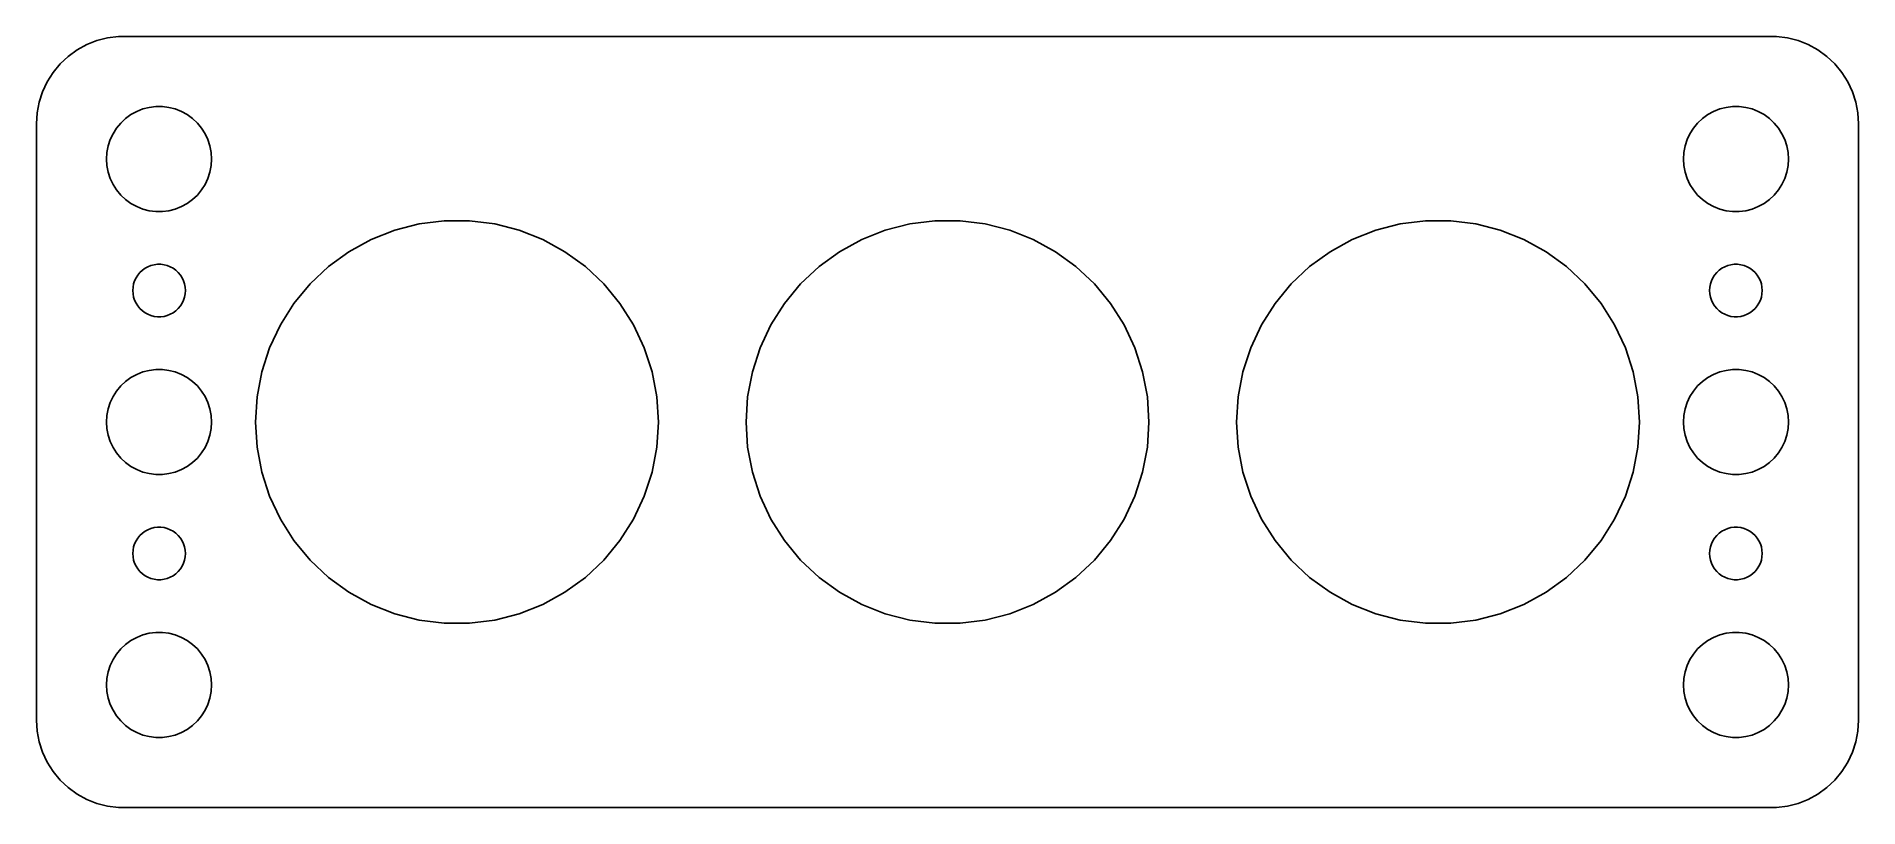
# Model space of a CAD drawing. Header units: metres. Extents: x -52 to 52, y -22 to 22.
import ezdxf

# ---------------------------------------------------------------- set-up
doc = ezdxf.new("R2010")
doc.units = ezdxf.units.M

msp = doc.modelspace()

# ---------------------------------------------------------------- linework, layer by layer
for p, q in [((-47.9369, 21.9114), (-48.5451, 21.7553)), ((-47.3139, 21.9901), (-47.9369, 21.9114)), ((47.3139, 21.9901), (-47.3139, 21.9901)), ((47.9369, 21.9114), (47.3139, 21.9901)), ((48.5451, 21.7553), (47.9369, 21.9114)), ((-50.1871, 20.8526), (-50.6448, 20.4227)), ((-49.6791, 21.2216), (-50.1871, 20.8526)), ((-49.1289, 21.5241), (-49.6791, 21.2216)), ((-48.5451, 21.7553), (-49.1289, 21.5241)), ((49.1289, 21.5241), (48.5451, 21.7553)), ((49.6791, 21.2216), (49.1289, 21.5241)), ((50.1871, 20.8526), (49.6791, 21.2216)), ((50.6448, 20.4227), (50.1871, 20.8526)), ((-51.0451, 19.9389), (-51.3815, 19.4088)), ((-50.6448, 20.4227), (-51.0451, 19.9389)), ((51.0451, 19.9389), (50.6448, 20.4227)), ((51.3815, 19.4088), (51.0451, 19.9389)), ((-51.6489, 18.8406), (-51.8429, 18.2434)), ((-51.3815, 19.4088), (-51.6489, 18.8406)), ((51.6489, 18.8406), (51.3815, 19.4088)), ((51.8429, 18.2434), (51.6489, 18.8406)), ((-51.8429, 18.2434), (-51.9606, 17.6267)), ((-46.6075, 17.533), (-46.2773, 17.7145)), ((-46.2773, 17.7145), (-45.927, 17.8532)), ((-45.927, 17.8532), (-45.5621, 17.9469)), ((-45.5621, 17.9469), (-45.1884, 17.9941)), ((-45.1884, 17.9941), (-44.8116, 17.9941)), ((-44.8116, 17.9941), (-44.4379, 17.9469)), ((-44.4379, 17.9469), (-44.0729, 17.8532)), ((-44.0729, 17.8532), (-43.7227, 17.7145)), ((-43.7227, 17.7145), (-43.3925, 17.533)), ((43.3925, 17.533), (43.7227, 17.7145)), ((43.7227, 17.7145), (44.0729, 17.8532)), ((44.0729, 17.8532), (44.4379, 17.9469)), ((44.4379, 17.9469), (44.8116, 17.9941)), ((44.8116, 17.9941), (45.1884, 17.9941)), ((45.1884, 17.9941), (45.5621, 17.9469)), ((45.5621, 17.9469), (45.927, 17.8532)), ((45.927, 17.8532), (46.2773, 17.7145)), ((46.2773, 17.7145), (46.6075, 17.533)), ((51.9606, 17.6267), (51.8429, 18.2434)), ((-51.9606, 17.6267), (-52, 17)), ((-52, 17), (-52, -17)), ((-47.6289, 16.4453), (-47.427, 16.7634)), ((-47.427, 16.7634), (-47.1869, 17.0536)), ((-47.1869, 17.0536), (-46.9123, 17.3115)), ((-46.9123, 17.3115), (-46.6075, 17.533)), ((-43.3925, 17.533), (-43.0877, 17.3115)), ((-43.0877, 17.3115), (-42.8131, 17.0536)), ((-42.8131, 17.0536), (-42.5729, 16.7634)), ((-42.5729, 16.7634), (-42.3711, 16.4453)), ((42.3711, 16.4453), (42.5729, 16.7634)), ((42.5729, 16.7634), (42.8131, 17.0536)), ((42.8131, 17.0536), (43.0877, 17.3115)), ((43.0877, 17.3115), (43.3925, 17.533)), ((46.6075, 17.533), (46.9123, 17.3115)), ((46.9123, 17.3115), (47.1869, 17.0536)), ((47.1869, 17.0536), (47.427, 16.7634)), ((47.427, 16.7634), (47.6289, 16.4453)), ((52, 17), (51.9606, 17.6267)), ((52, -17), (52, 17)), ((-47.9763, 15.376), (-47.9057, 15.7461)), ((-47.9057, 15.7461), (-47.7893, 16.1044)), ((-47.7893, 16.1044), (-47.6289, 16.4453)), ((-42.3711, 16.4453), (-42.2107, 16.1044)), ((-42.2107, 16.1044), (-42.0942, 15.7461)), ((-42.0942, 15.7461), (-42.0237, 15.376)), ((42.0237, 15.376), (42.0942, 15.7461)), ((42.0942, 15.7461), (42.2107, 16.1044)), ((42.2107, 16.1044), (42.3711, 16.4453)), ((47.6289, 16.4453), (47.7893, 16.1044)), ((47.7893, 16.1044), (47.9057, 15.7461)), ((47.9057, 15.7461), (47.9763, 15.376)), ((-48, 15), (-47.9763, 15.376)), ((-47.9763, 14.624), (-48, 15)), ((-47.9057, 14.2539), (-47.9763, 14.624)), ((-42.0237, 14.624), (-42.0942, 14.2539)), ((-42.0237, 15.376), (-42, 15)), ((-42, 15), (-42.0237, 14.624)), ((42, 15), (42.0237, 15.376)), ((42.0237, 14.624), (42, 15)), ((42.0942, 14.2539), (42.0237, 14.624)), ((47.9763, 14.624), (47.9057, 14.2539)), ((47.9763, 15.376), (48, 15)), ((48, 15), (47.9763, 14.624)), ((-47.7893, 13.8956), (-47.9057, 14.2539)), ((-47.6289, 13.5547), (-47.7893, 13.8956)), ((-47.427, 13.2366), (-47.6289, 13.5547)), ((-42.3711, 13.5547), (-42.5729, 13.2366)), ((-42.2107, 13.8956), (-42.3711, 13.5547)), ((-42.0942, 14.2539), (-42.2107, 13.8956)), ((42.2107, 13.8956), (42.0942, 14.2539)), ((42.3711, 13.5547), (42.2107, 13.8956)), ((42.5729, 13.2366), (42.3711, 13.5547)), ((47.6289, 13.5547), (47.427, 13.2366)), ((47.7893, 13.8956), (47.6289, 13.5547)), ((47.9057, 14.2539), (47.7893, 13.8956)), ((-47.1869, 12.9464), (-47.427, 13.2366)), ((-46.9123, 12.6884), (-47.1869, 12.9464)), ((-46.6075, 12.467), (-46.9123, 12.6884)), ((-43.0877, 12.6884), (-43.3925, 12.467)), ((-42.8131, 12.9464), (-43.0877, 12.6884)), ((-42.5729, 13.2366), (-42.8131, 12.9464)), ((42.8131, 12.9464), (42.5729, 13.2366)), ((43.0877, 12.6884), (42.8131, 12.9464)), ((43.3925, 12.467), (43.0877, 12.6884)), ((46.9123, 12.6884), (46.6075, 12.467)), ((47.1869, 12.9464), (46.9123, 12.6884)), ((47.427, 13.2366), (47.1869, 12.9464)), ((-46.2773, 12.2855), (-46.6075, 12.467)), ((-45.927, 12.1468), (-46.2773, 12.2855)), ((-45.5621, 12.0531), (-45.927, 12.1468)), ((-45.1884, 12.0059), (-45.5621, 12.0531)), ((-44.8116, 12.0059), (-45.1884, 12.0059)), ((-44.4379, 12.0531), (-44.8116, 12.0059)), ((-44.0729, 12.1468), (-44.4379, 12.0531)), ((-43.7227, 12.2855), (-44.0729, 12.1468)), ((-43.3925, 12.467), (-43.7227, 12.2855)), ((-30.1549, 11.2963), (-28.7221, 11.4773)), ((-28.7221, 11.4773), (-27.2779, 11.4773)), ((-27.2779, 11.4773), (-25.8451, 11.2963)), ((-2.15488, 11.2963), (-0.72208, 11.4773)), ((-0.72208, 11.4773), (0.72208, 11.4773)), ((0.72208, 11.4773), (2.15488, 11.2963)), ((25.8451, 11.2963), (27.2779, 11.4773)), ((27.2779, 11.4773), (28.7221, 11.4773)), ((28.7221, 11.4773), (30.1549, 11.2963)), ((43.7227, 12.2855), (43.3925, 12.467)), ((44.0729, 12.1468), (43.7227, 12.2855)), ((44.4379, 12.0531), (44.0729, 12.1468)), ((44.8116, 12.0059), (44.4379, 12.0531)), ((45.1884, 12.0059), (44.8116, 12.0059)), ((45.5621, 12.0531), (45.1884, 12.0059)), ((45.927, 12.1468), (45.5621, 12.0531)), ((46.2773, 12.2855), (45.927, 12.1468)), ((46.6075, 12.467), (46.2773, 12.2855)), ((-34.162, 9.70976), (-32.8965, 10.4055)), ((-32.8965, 10.4055), (-31.5537, 10.9371)), ((-31.5537, 10.9371), (-30.1549, 11.2963)), ((-25.8451, 11.2963), (-24.4463, 10.9371)), ((-24.4463, 10.9371), (-23.1035, 10.4055)), ((-23.1035, 10.4055), (-21.838, 9.70976)), ((-6.162, 9.70976), (-4.89645, 10.4055)), ((-4.89645, 10.4055), (-3.55368, 10.9371)), ((-3.55368, 10.9371), (-2.15488, 11.2963)), ((2.15488, 11.2963), (3.55368, 10.9371)), ((3.55368, 10.9371), (4.89645, 10.4055)), ((4.89645, 10.4055), (6.162, 9.70976)), ((21.838, 9.70976), (23.1035, 10.4055)), ((23.1035, 10.4055), (24.4463, 10.9371)), ((24.4463, 10.9371), (25.8451, 11.2963)), ((30.1549, 11.2963), (31.5537, 10.9371)), ((31.5537, 10.9371), (32.8965, 10.4055)), ((32.8965, 10.4055), (34.162, 9.70976)), ((-35.3304, 8.8609), (-34.162, 9.70976)), ((-21.838, 9.70976), (-20.6696, 8.8609)), ((-7.33037, 8.8609), (-6.162, 9.70976)), ((6.162, 9.70976), (7.33037, 8.8609)), ((20.6696, 8.8609), (21.838, 9.70976)), ((34.162, 9.70976), (35.3304, 8.8609)), ((-46.3145, 8.22263), (-46.2135, 8.38167)), ((-46.2135, 8.38167), (-46.0934, 8.52681)), ((-46.0934, 8.52681), (-45.9561, 8.65576)), ((-45.9561, 8.65576), (-45.8037, 8.76648)), ((-45.8037, 8.76648), (-45.6387, 8.85724)), ((-45.6387, 8.85724), (-45.4635, 8.92657)), ((-45.4635, 8.92657), (-45.2811, 8.97342)), ((-45.2811, 8.97342), (-45.0942, 8.99704)), ((-45.0942, 8.99704), (-44.9058, 8.99704)), ((-44.9058, 8.99704), (-44.7189, 8.97342)), ((-44.7189, 8.97342), (-44.5365, 8.92657)), ((-44.5365, 8.92657), (-44.3613, 8.85724)), ((-44.3613, 8.85724), (-44.1963, 8.76648)), ((-44.1963, 8.76648), (-44.0439, 8.65576)), ((-44.0439, 8.65576), (-43.9065, 8.52681)), ((-43.9065, 8.52681), (-43.7865, 8.38167)), ((-43.7865, 8.38167), (-43.6855, 8.22263)), ((-36.3831, 7.87228), (-35.3304, 8.8609)), ((-20.6696, 8.8609), (-19.6169, 7.87228)), ((-8.38313, 7.87228), (-7.33037, 8.8609)), ((7.33037, 8.8609), (8.38313, 7.87228)), ((19.6169, 7.87228), (20.6696, 8.8609)), ((35.3304, 8.8609), (36.3831, 7.87228)), ((43.6855, 8.22263), (43.7865, 8.38167)), ((43.7865, 8.38167), (43.9065, 8.52681)), ((43.9065, 8.52681), (44.0439, 8.65576)), ((44.0439, 8.65576), (44.1963, 8.76648)), ((44.1963, 8.76648), (44.3613, 8.85724)), ((44.3613, 8.85724), (44.5365, 8.92657)), ((44.5365, 8.92657), (44.7189, 8.97342)), ((44.7189, 8.97342), (44.9058, 8.99704)), ((44.9058, 8.99704), (45.0942, 8.99704)), ((45.0942, 8.99704), (45.2811, 8.97342)), ((45.2811, 8.97342), (45.4635, 8.92657)), ((45.4635, 8.92657), (45.6387, 8.85724)), ((45.6387, 8.85724), (45.8037, 8.76648)), ((45.8037, 8.76648), (45.9561, 8.65576)), ((45.9561, 8.65576), (46.0934, 8.52681)), ((46.0934, 8.52681), (46.2135, 8.38167)), ((46.2135, 8.38167), (46.3145, 8.22263)), ((-46.5, 7.5), (-46.4882, 7.68799)), ((-46.4882, 7.312), (-46.5, 7.5)), ((-46.4882, 7.68799), (-46.4529, 7.87303)), ((-46.4529, 7.12695), (-46.4882, 7.312)), ((-46.4529, 7.87303), (-46.3947, 8.05219)), ((-46.3947, 8.05219), (-46.3145, 8.22263)), ((-43.6855, 8.22263), (-43.6053, 8.05219)), ((-43.6053, 8.05219), (-43.5471, 7.87303)), ((-43.5471, 7.87303), (-43.5118, 7.68799)), ((-43.5118, 7.312), (-43.5471, 7.12695)), ((-43.5118, 7.68799), (-43.5, 7.5)), ((-43.5, 7.5), (-43.5118, 7.312)), ((-37.3037, 6.75952), (-36.3831, 7.87228)), ((-19.6169, 7.87228), (-18.6963, 6.75952)), ((-9.30368, 6.75952), (-8.38313, 7.87228)), ((8.38313, 7.87228), (9.30368, 6.75952)), ((18.6963, 6.75952), (19.6169, 7.87228)), ((36.3831, 7.87228), (37.3037, 6.75952)), ((43.5, 7.5), (43.5118, 7.68799)), ((43.5118, 7.312), (43.5, 7.5)), ((43.5118, 7.68799), (43.5471, 7.87303)), ((43.5471, 7.12695), (43.5118, 7.312)), ((43.5471, 7.87303), (43.6053, 8.05219)), ((43.6053, 8.05219), (43.6855, 8.22263)), ((46.3145, 8.22263), (46.3947, 8.05219)), ((46.3947, 8.05219), (46.4529, 7.87303)), ((46.4529, 7.87303), (46.4882, 7.68799)), ((46.4882, 7.312), (46.4529, 7.12695)), ((46.4882, 7.68799), (46.5, 7.5)), ((46.5, 7.5), (46.4882, 7.312)), ((-46.3947, 6.9478), (-46.4529, 7.12695)), ((-46.3145, 6.77736), (-46.3947, 6.9478)), ((-46.2135, 6.61832), (-46.3145, 6.77736)), ((-46.0934, 6.47318), (-46.2135, 6.61832)), ((-45.9561, 6.34422), (-46.0934, 6.47318)), ((-45.8037, 6.23351), (-45.9561, 6.34422)), ((-44.0439, 6.34422), (-44.1963, 6.23351)), ((-43.9065, 6.47318), (-44.0439, 6.34422)), ((-43.7865, 6.61832), (-43.9065, 6.47318)), ((-43.6855, 6.77736), (-43.7865, 6.61832)), ((-43.6053, 6.9478), (-43.6855, 6.77736)), ((-43.5471, 7.12695), (-43.6053, 6.9478)), ((-38.0775, 5.54016), (-37.3037, 6.75952)), ((-18.6963, 6.75952), (-17.9225, 5.54016)), ((-10.0775, 5.54016), (-9.30368, 6.75952)), ((9.30368, 6.75952), (10.0775, 5.54016)), ((17.9225, 5.54016), (18.6963, 6.75952)), ((37.3037, 6.75952), (38.0775, 5.54016)), ((43.6053, 6.9478), (43.5471, 7.12695)), ((43.6855, 6.77736), (43.6053, 6.9478)), ((43.7865, 6.61832), (43.6855, 6.77736)), ((43.9065, 6.47318), (43.7865, 6.61832)), ((44.0439, 6.34422), (43.9065, 6.47318)), ((44.1963, 6.23351), (44.0439, 6.34422)), ((45.9561, 6.34422), (45.8037, 6.23351)), ((46.0934, 6.47318), (45.9561, 6.34422)), ((46.2135, 6.61832), (46.0934, 6.47318)), ((46.3145, 6.77736), (46.2135, 6.61832)), ((46.3947, 6.9478), (46.3145, 6.77736)), ((46.4529, 7.12695), (46.3947, 6.9478)), ((-45.6387, 6.14275), (-45.8037, 6.23351)), ((-45.4635, 6.07341), (-45.6387, 6.14275)), ((-45.2811, 6.02657), (-45.4635, 6.07341)), ((-45.0942, 6.00294), (-45.2811, 6.02657)), ((-44.9058, 6.00294), (-45.0942, 6.00294)), ((-44.7189, 6.02657), (-44.9058, 6.00294)), ((-44.5365, 6.07341), (-44.7189, 6.02657)), ((-44.3613, 6.14275), (-44.5365, 6.07341)), ((-44.1963, 6.23351), (-44.3613, 6.14275)), ((-38.6924, 4.23343), (-38.0775, 5.54016)), ((-17.9225, 5.54016), (-17.3076, 4.23343)), ((-10.6924, 4.23343), (-10.0775, 5.54016)), ((10.0775, 5.54016), (10.6924, 4.23343)), ((17.3076, 4.23343), (17.9225, 5.54016)), ((38.0775, 5.54016), (38.6924, 4.23343)), ((44.3613, 6.14275), (44.1963, 6.23351)), ((44.5365, 6.07341), (44.3613, 6.14275)), ((44.7189, 6.02657), (44.5365, 6.07341)), ((44.9058, 6.00294), (44.7189, 6.02657)), ((45.0942, 6.00294), (44.9058, 6.00294)), ((45.2811, 6.02657), (45.0942, 6.00294)), ((45.4635, 6.07341), (45.2811, 6.02657)), ((45.6387, 6.14275), (45.4635, 6.07341)), ((45.8037, 6.23351), (45.6387, 6.14275)), ((-39.1387, 2.85992), (-38.6924, 4.23343)), ((-17.3076, 4.23343), (-16.8613, 2.85992)), ((-11.1387, 2.85992), (-10.6924, 4.23343)), ((10.6924, 4.23343), (11.1387, 2.85992)), ((16.8613, 2.85992), (17.3076, 4.23343)), ((38.6924, 4.23343), (39.1387, 2.85992)), ((-47.1869, 2.05363), (-46.9123, 2.31154)), ((-46.9123, 2.31154), (-46.6075, 2.53297)), ((-46.6075, 2.53297), (-46.2773, 2.71448)), ((-46.2773, 2.71448), (-45.927, 2.85316)), ((-45.927, 2.85316), (-45.5621, 2.94685)), ((-45.5621, 2.94685), (-45.1884, 2.99408)), ((-45.1884, 2.99408), (-44.8116, 2.99408)), ((-44.8116, 2.99408), (-44.4379, 2.94685)), ((-44.4379, 2.94685), (-44.0729, 2.85316)), ((-44.0729, 2.85316), (-43.7227, 2.71448)), ((-43.7227, 2.71448), (-43.3925, 2.53297)), ((-43.3925, 2.53297), (-43.0877, 2.31154)), ((-43.0877, 2.31154), (-42.8131, 2.05363)), ((-39.4093, 1.44133), (-39.1387, 2.85992)), ((-16.8613, 2.85992), (-16.5907, 1.44133)), ((-11.4093, 1.44133), (-11.1387, 2.85992)), ((11.1387, 2.85992), (11.4093, 1.44133)), ((16.5907, 1.44133), (16.8613, 2.85992)), ((39.1387, 2.85992), (39.4093, 1.44133)), ((42.8131, 2.05363), (43.0877, 2.31154)), ((43.0877, 2.31154), (43.3925, 2.53297)), ((43.3925, 2.53297), (43.7227, 2.71448)), ((43.7227, 2.71448), (44.0729, 2.85316)), ((44.0729, 2.85316), (44.4379, 2.94685)), ((44.4379, 2.94685), (44.8116, 2.99408)), ((44.8116, 2.99408), (45.1884, 2.99408)), ((45.1884, 2.99408), (45.5621, 2.94685)), ((45.5621, 2.94685), (45.927, 2.85316)), ((45.927, 2.85316), (46.2773, 2.71448)), ((46.2773, 2.71448), (46.6075, 2.53297)), ((46.6075, 2.53297), (46.9123, 2.31154)), ((46.9123, 2.31154), (47.1869, 2.05363)), ((-47.9057, 0.74606), (-47.7893, 1.10437)), ((-47.7893, 1.10437), (-47.6289, 1.44525)), ((-47.6289, 1.44525), (-47.427, 1.76335)), ((-47.427, 1.76335), (-47.1869, 2.05363)), ((-42.8131, 2.05363), (-42.5729, 1.76335)), ((-42.5729, 1.76335), (-42.3711, 1.44525)), ((-42.3711, 1.44525), (-42.2107, 1.10437)), ((-42.2107, 1.10437), (-42.0942, 0.74606)), ((-39.5, 0), (-39.4093, 1.44133)), ((-16.5907, 1.44133), (-16.5, 0)), ((-11.5, 0), (-11.4093, 1.44133)), ((11.4093, 1.44133), (11.5, 0)), ((16.5, 0), (16.5907, 1.44133)), ((39.4093, 1.44133), (39.5, 0)), ((42.0942, 0.74606), (42.2107, 1.10437)), ((42.2107, 1.10437), (42.3711, 1.44525)), ((42.3711, 1.44525), (42.5729, 1.76335)), ((42.5729, 1.76335), (42.8131, 2.05363)), ((47.1869, 2.05363), (47.427, 1.76335)), ((47.427, 1.76335), (47.6289, 1.44525)), ((47.6289, 1.44525), (47.7893, 1.10437)), ((47.7893, 1.10437), (47.9057, 0.74606)), ((-48, 0), (-47.9763, 0.37599)), ((-47.9763, -0.37599), (-48, 0)), ((-47.9763, 0.37599), (-47.9057, 0.74606)), ((-42.0942, 0.74606), (-42.0237, 0.37599)), ((-42.0237, 0.37599), (-42, 0)), ((-42, 0), (-42.0237, -0.37599)), ((-39.4093, -1.44133), (-39.5, 0)), ((-16.5, 0), (-16.5907, -1.44133)), ((-11.4093, -1.44133), (-11.5, 0)), ((11.5, 0), (11.4093, -1.44133)), ((16.5907, -1.44133), (16.5, 0)), ((39.5, 0), (39.4093, -1.44133)), ((42, 0), (42.0237, 0.37599)), ((42.0237, -0.37599), (42, 0)), ((42.0237, 0.37599), (42.0942, 0.74606)), ((47.9057, 0.74606), (47.9763, 0.37599)), ((47.9763, 0.37599), (48, 0)), ((48, 0), (47.9763, -0.37599)), ((-47.9057, -0.74606), (-47.9763, -0.37599)), ((-47.7893, -1.10437), (-47.9057, -0.74606)), ((-42.0942, -0.74606), (-42.2107, -1.10437)), ((-42.0237, -0.37599), (-42.0942, -0.74606)), ((42.0942, -0.74606), (42.0237, -0.37599)), ((42.2107, -1.10437), (42.0942, -0.74606)), ((47.9057, -0.74606), (47.7893, -1.10437)), ((47.9763, -0.37599), (47.9057, -0.74606)), ((-47.6289, -1.44525), (-47.7893, -1.10437)), ((-47.427, -1.76335), (-47.6289, -1.44525)), ((-47.1869, -2.05363), (-47.427, -1.76335)), ((-46.9123, -2.31154), (-47.1869, -2.05363)), ((-42.8131, -2.05363), (-43.0877, -2.31154)), ((-42.5729, -1.76335), (-42.8131, -2.05363)), ((-42.3711, -1.44525), (-42.5729, -1.76335)), ((-42.2107, -1.10437), (-42.3711, -1.44525)), ((-39.1387, -2.85992), (-39.4093, -1.44133)), ((-16.5907, -1.44133), (-16.8613, -2.85992)), ((-11.1387, -2.85992), (-11.4093, -1.44133)), ((11.4093, -1.44133), (11.1387, -2.85992)), ((16.8613, -2.85992), (16.5907, -1.44133)), ((39.4093, -1.44133), (39.1387, -2.85992)), ((42.3711, -1.44525), (42.2107, -1.10437)), ((42.5729, -1.76335), (42.3711, -1.44525)), ((42.8131, -2.05363), (42.5729, -1.76335)), ((43.0877, -2.31154), (42.8131, -2.05363)), ((47.1869, -2.05363), (46.9123, -2.31154)), ((47.427, -1.76335), (47.1869, -2.05363)), ((47.6289, -1.44525), (47.427, -1.76335)), ((47.7893, -1.10437), (47.6289, -1.44525)), ((-46.6075, -2.53297), (-46.9123, -2.31154)), ((-46.2773, -2.71448), (-46.6075, -2.53297)), ((-45.927, -2.85316), (-46.2773, -2.71448)), ((-45.5621, -2.94685), (-45.927, -2.85316)), ((-45.1884, -2.99408), (-45.5621, -2.94685)), ((-44.8116, -2.99408), (-45.1884, -2.99408)), ((-44.4379, -2.94685), (-44.8116, -2.99408)), ((-44.0729, -2.85316), (-44.4379, -2.94685)), ((-43.7227, -2.71448), (-44.0729, -2.85316)), ((-43.3925, -2.53297), (-43.7227, -2.71448)), ((-43.0877, -2.31154), (-43.3925, -2.53297)), ((-38.6924, -4.23343), (-39.1387, -2.85992)), ((-16.8613, -2.85992), (-17.3076, -4.23343)), ((-10.6924, -4.23343), (-11.1387, -2.85992)), ((11.1387, -2.85992), (10.6924, -4.23343)), ((17.3076, -4.23343), (16.8613, -2.85992)), ((39.1387, -2.85992), (38.6924, -4.23343)), ((43.3925, -2.53297), (43.0877, -2.31154)), ((43.7227, -2.71448), (43.3925, -2.53297)), ((44.0729, -2.85316), (43.7227, -2.71448)), ((44.4379, -2.94685), (44.0729, -2.85316)), ((44.8116, -2.99408), (44.4379, -2.94685)), ((45.1884, -2.99408), (44.8116, -2.99408)), ((45.5621, -2.94685), (45.1884, -2.99408)), ((45.927, -2.85316), (45.5621, -2.94685)), ((46.2773, -2.71448), (45.927, -2.85316)), ((46.6075, -2.53297), (46.2773, -2.71448)), ((46.9123, -2.31154), (46.6075, -2.53297)), ((-38.0775, -5.54016), (-38.6924, -4.23343)), ((-17.3076, -4.23343), (-17.9225, -5.54016)), ((-10.0775, -5.54016), (-10.6924, -4.23343)), ((10.6924, -4.23343), (10.0775, -5.54016)), ((17.9225, -5.54016), (17.3076, -4.23343)), ((38.6924, -4.23343), (38.0775, -5.54016)), ((-45.9561, -6.34422), (-45.8037, -6.23351)), ((-45.8037, -6.23351), (-45.6387, -6.14275)), ((-45.6387, -6.14275), (-45.4635, -6.07341)), ((-45.4635, -6.07341), (-45.2811, -6.02657)), ((-45.2811, -6.02657), (-45.0942, -6.00294)), ((-45.0942, -6.00294), (-44.9058, -6.00294)), ((-44.9058, -6.00294), (-44.7189, -6.02657)), ((-44.7189, -6.02657), (-44.5365, -6.07341)), ((-44.5365, -6.07341), (-44.3613, -6.14275)), ((-44.3613, -6.14275), (-44.1963, -6.23351)), ((-44.1963, -6.23351), (-44.0439, -6.34422)), ((-37.3037, -6.75952), (-38.0775, -5.54016)), ((-17.9225, -5.54016), (-18.6963, -6.75952)), ((-9.30368, -6.75952), (-10.0775, -5.54016)), ((10.0775, -5.54016), (9.30368, -6.75952)), ((18.6963, -6.75952), (17.9225, -5.54016)), ((38.0775, -5.54016), (37.3037, -6.75952)), ((44.0439, -6.34422), (44.1963, -6.23351)), ((44.1963, -6.23351), (44.3613, -6.14275)), ((44.3613, -6.14275), (44.5365, -6.07341)), ((44.5365, -6.07341), (44.7189, -6.02657)), ((44.7189, -6.02657), (44.9058, -6.00294)), ((44.9058, -6.00294), (45.0942, -6.00294)), ((45.0942, -6.00294), (45.2811, -6.02657)), ((45.2811, -6.02657), (45.4635, -6.07341)), ((45.4635, -6.07341), (45.6387, -6.14275)), ((45.6387, -6.14275), (45.8037, -6.23351)), ((45.8037, -6.23351), (45.9561, -6.34422)), ((-46.4882, -7.312), (-46.4529, -7.12695)), ((-46.4529, -7.12695), (-46.3947, -6.9478)), ((-46.3947, -6.9478), (-46.3145, -6.77736)), ((-46.3145, -6.77736), (-46.2135, -6.61832)), ((-46.2135, -6.61832), (-46.0934, -6.47318)), ((-46.0934, -6.47318), (-45.9561, -6.34422)), ((-44.0439, -6.34422), (-43.9065, -6.47318)), ((-43.9065, -6.47318), (-43.7865, -6.61832)), ((-43.7865, -6.61832), (-43.6855, -6.77736)), ((-43.6855, -6.77736), (-43.6053, -6.9478)), ((-43.6053, -6.9478), (-43.5471, -7.12695)), ((-43.5471, -7.12695), (-43.5118, -7.312)), ((-36.3831, -7.87228), (-37.3037, -6.75952)), ((-18.6963, -6.75952), (-19.6169, -7.87228)), ((-8.38313, -7.87228), (-9.30368, -6.75952)), ((9.30368, -6.75952), (8.38313, -7.87228)), ((19.6169, -7.87228), (18.6963, -6.75952)), ((37.3037, -6.75952), (36.3831, -7.87228)), ((43.5118, -7.312), (43.5471, -7.12695)), ((43.5471, -7.12695), (43.6053, -6.9478)), ((43.6053, -6.9478), (43.6855, -6.77736)), ((43.6855, -6.77736), (43.7865, -6.61832)), ((43.7865, -6.61832), (43.9065, -6.47318)), ((43.9065, -6.47318), (44.0439, -6.34422)), ((45.9561, -6.34422), (46.0934, -6.47318)), ((46.0934, -6.47318), (46.2135, -6.61832)), ((46.2135, -6.61832), (46.3145, -6.77736)), ((46.3145, -6.77736), (46.3947, -6.9478)), ((46.3947, -6.9478), (46.4529, -7.12695)), ((46.4529, -7.12695), (46.4882, -7.312)), ((-46.5, -7.5), (-46.4882, -7.312)), ((-46.4882, -7.68799), (-46.5, -7.5)), ((-46.4529, -7.87303), (-46.4882, -7.68799)), ((-46.3947, -8.05219), (-46.4529, -7.87303)), ((-46.3145, -8.22263), (-46.3947, -8.05219)), ((-46.2135, -8.38167), (-46.3145, -8.22263)), ((-43.6855, -8.22263), (-43.7865, -8.38167)), ((-43.6053, -8.05219), (-43.6855, -8.22263)), ((-43.5471, -7.87303), (-43.6053, -8.05219)), ((-43.5118, -7.68799), (-43.5471, -7.87303)), ((-43.5118, -7.312), (-43.5, -7.5)), ((-43.5, -7.5), (-43.5118, -7.68799)), ((-35.3304, -8.8609), (-36.3831, -7.87228)), ((-19.6169, -7.87228), (-20.6696, -8.8609)), ((-7.33037, -8.8609), (-8.38313, -7.87228)), ((8.38313, -7.87228), (7.33037, -8.8609)), ((20.6696, -8.8609), (19.6169, -7.87228)), ((36.3831, -7.87228), (35.3304, -8.8609)), ((43.5, -7.5), (43.5118, -7.312)), ((43.5118, -7.68799), (43.5, -7.5)), ((43.5471, -7.87303), (43.5118, -7.68799)), ((43.6053, -8.05219), (43.5471, -7.87303)), ((43.6855, -8.22263), (43.6053, -8.05219)), ((43.7865, -8.38167), (43.6855, -8.22263)), ((46.3145, -8.22263), (46.2135, -8.38167)), ((46.3947, -8.05219), (46.3145, -8.22263)), ((46.4529, -7.87303), (46.3947, -8.05219)), ((46.4882, -7.68799), (46.4529, -7.87303)), ((46.4882, -7.312), (46.5, -7.5)), ((46.5, -7.5), (46.4882, -7.68799)), ((-46.0934, -8.52681), (-46.2135, -8.38167)), ((-45.9561, -8.65576), (-46.0934, -8.52681)), ((-45.8037, -8.76648), (-45.9561, -8.65576)), ((-45.6387, -8.85724), (-45.8037, -8.76648)), ((-45.4635, -8.92657), (-45.6387, -8.85724)), ((-45.2811, -8.97342), (-45.4635, -8.92657)), ((-45.0942, -8.99704), (-45.2811, -8.97342)), ((-44.9058, -8.99704), (-45.0942, -8.99704)), ((-44.7189, -8.97342), (-44.9058, -8.99704)), ((-44.5365, -8.92657), (-44.7189, -8.97342)), ((-44.3613, -8.85724), (-44.5365, -8.92657)), ((-44.1963, -8.76648), (-44.3613, -8.85724)), ((-44.0439, -8.65576), (-44.1963, -8.76648)), ((-43.9065, -8.52681), (-44.0439, -8.65576)), ((-43.7865, -8.38167), (-43.9065, -8.52681)), ((-34.162, -9.70976), (-35.3304, -8.8609)), ((-20.6696, -8.8609), (-21.838, -9.70976)), ((-6.162, -9.70976), (-7.33037, -8.8609)), ((7.33037, -8.8609), (6.162, -9.70976)), ((21.838, -9.70976), (20.6696, -8.8609)), ((35.3304, -8.8609), (34.162, -9.70976)), ((43.9065, -8.52681), (43.7865, -8.38167)), ((44.0439, -8.65576), (43.9065, -8.52681)), ((44.1963, -8.76648), (44.0439, -8.65576)), ((44.3613, -8.85724), (44.1963, -8.76648)), ((44.5365, -8.92657), (44.3613, -8.85724)), ((44.7189, -8.97342), (44.5365, -8.92657)), ((44.9058, -8.99704), (44.7189, -8.97342)), ((45.0942, -8.99704), (44.9058, -8.99704)), ((45.2811, -8.97342), (45.0942, -8.99704)), ((45.4635, -8.92657), (45.2811, -8.97342)), ((45.6387, -8.85724), (45.4635, -8.92657)), ((45.8037, -8.76648), (45.6387, -8.85724)), ((45.9561, -8.65576), (45.8037, -8.76648)), ((46.0934, -8.52681), (45.9561, -8.65576)), ((46.2135, -8.38167), (46.0934, -8.52681)), ((-32.8965, -10.4055), (-34.162, -9.70976)), ((-21.838, -9.70976), (-23.1035, -10.4055)), ((-4.89645, -10.4055), (-6.162, -9.70976)), ((6.162, -9.70976), (4.89645, -10.4055)), ((23.1035, -10.4055), (21.838, -9.70976)), ((34.162, -9.70976), (32.8965, -10.4055)), ((-31.5537, -10.9371), (-32.8965, -10.4055)), ((-30.1549, -11.2963), (-31.5537, -10.9371)), ((-28.7221, -11.4773), (-30.1549, -11.2963)), ((-25.8451, -11.2963), (-27.2779, -11.4773)), ((-24.4463, -10.9371), (-25.8451, -11.2963)), ((-23.1035, -10.4055), (-24.4463, -10.9371)), ((-3.55368, -10.9371), (-4.89645, -10.4055)), ((-2.15488, -11.2963), (-3.55368, -10.9371)), ((-0.72208, -11.4773), (-2.15488, -11.2963)), ((2.15488, -11.2963), (0.72208, -11.4773)), ((3.55368, -10.9371), (2.15488, -11.2963)), ((4.89645, -10.4055), (3.55368, -10.9371)), ((24.4463, -10.9371), (23.1035, -10.4055)), ((25.8451, -11.2963), (24.4463, -10.9371)), ((27.2779, -11.4773), (25.8451, -11.2963)), ((30.1549, -11.2963), (28.7221, -11.4773)), ((31.5537, -10.9371), (30.1549, -11.2963)), ((32.8965, -10.4055), (31.5537, -10.9371)), ((-46.9123, -12.6884), (-46.6075, -12.467)), ((-46.6075, -12.467), (-46.2773, -12.2855)), ((-46.2773, -12.2855), (-45.927, -12.1468)), ((-45.927, -12.1468), (-45.5621, -12.0531)), ((-45.5621, -12.0531), (-45.1884, -12.0059)), ((-45.1884, -12.0059), (-44.8116, -12.0059)), ((-44.8116, -12.0059), (-44.4379, -12.0531)), ((-44.4379, -12.0531), (-44.0729, -12.1468)), ((-44.0729, -12.1468), (-43.7227, -12.2855)), ((-43.7227, -12.2855), (-43.3925, -12.467)), ((-43.3925, -12.467), (-43.0877, -12.6884)), ((-27.2779, -11.4773), (-28.7221, -11.4773)), ((0.72208, -11.4773), (-0.72208, -11.4773)), ((28.7221, -11.4773), (27.2779, -11.4773)), ((43.0877, -12.6884), (43.3925, -12.467)), ((43.3925, -12.467), (43.7227, -12.2855)), ((43.7227, -12.2855), (44.0729, -12.1468)), ((44.0729, -12.1468), (44.4379, -12.0531)), ((44.4379, -12.0531), (44.8116, -12.0059)), ((44.8116, -12.0059), (45.1884, -12.0059)), ((45.1884, -12.0059), (45.5621, -12.0531)), ((45.5621, -12.0531), (45.927, -12.1468)), ((45.927, -12.1468), (46.2773, -12.2855)), ((46.2773, -12.2855), (46.6075, -12.467)), ((46.6075, -12.467), (46.9123, -12.6884)), ((-47.6289, -13.5547), (-47.427, -13.2366)), ((-47.427, -13.2366), (-47.1869, -12.9464)), ((-47.1869, -12.9464), (-46.9123, -12.6884)), ((-43.0877, -12.6884), (-42.8131, -12.9464)), ((-42.8131, -12.9464), (-42.5729, -13.2366)), ((-42.5729, -13.2366), (-42.3711, -13.5547)), ((42.3711, -13.5547), (42.5729, -13.2366)), ((42.5729, -13.2366), (42.8131, -12.9464)), ((42.8131, -12.9464), (43.0877, -12.6884)), ((46.9123, -12.6884), (47.1869, -12.9464)), ((47.1869, -12.9464), (47.427, -13.2366)), ((47.427, -13.2366), (47.6289, -13.5547)), ((-47.9763, -14.624), (-47.9057, -14.2539)), ((-47.9057, -14.2539), (-47.7893, -13.8956)), ((-47.7893, -13.8956), (-47.6289, -13.5547)), ((-42.3711, -13.5547), (-42.2107, -13.8956)), ((-42.2107, -13.8956), (-42.0942, -14.2539)), ((-42.0942, -14.2539), (-42.0237, -14.624)), ((42.0237, -14.624), (42.0942, -14.2539)), ((42.0942, -14.2539), (42.2107, -13.8956)), ((42.2107, -13.8956), (42.3711, -13.5547)), ((47.6289, -13.5547), (47.7893, -13.8956)), ((47.7893, -13.8956), (47.9057, -14.2539)), ((47.9057, -14.2539), (47.9763, -14.624)), ((-48, -15), (-47.9763, -14.624)), ((-47.9763, -15.376), (-48, -15)), ((-47.9057, -15.7461), (-47.9763, -15.376)), ((-42.0237, -15.376), (-42.0942, -15.7461)), ((-42.0237, -14.624), (-42, -15)), ((-42, -15), (-42.0237, -15.376)), ((42, -15), (42.0237, -14.624)), ((42.0237, -15.376), (42, -15)), ((42.0942, -15.7461), (42.0237, -15.376)), ((47.9763, -15.376), (47.9057, -15.7461)), ((47.9763, -14.624), (48, -15)), ((48, -15), (47.9763, -15.376)), ((-47.7893, -16.1044), (-47.9057, -15.7461)), ((-47.6289, -16.4453), (-47.7893, -16.1044)), ((-47.427, -16.7634), (-47.6289, -16.4453)), ((-42.3711, -16.4453), (-42.5729, -16.7634)), ((-42.2107, -16.1044), (-42.3711, -16.4453)), ((-42.0942, -15.7461), (-42.2107, -16.1044)), ((42.2107, -16.1044), (42.0942, -15.7461)), ((42.3711, -16.4453), (42.2107, -16.1044)), ((42.5729, -16.7634), (42.3711, -16.4453)), ((47.6289, -16.4453), (47.427, -16.7634)), ((47.7893, -16.1044), (47.6289, -16.4453)), ((47.9057, -15.7461), (47.7893, -16.1044)), ((-52, -17), (-51.9606, -17.6267)), ((-51.9606, -17.6267), (-51.8429, -18.2434)), ((-47.1869, -17.0536), (-47.427, -16.7634)), ((-46.9123, -17.3115), (-47.1869, -17.0536)), ((-46.6075, -17.533), (-46.9123, -17.3115)), ((-46.2773, -17.7145), (-46.6075, -17.533)), ((-43.3925, -17.533), (-43.7227, -17.7145)), ((-43.0877, -17.3115), (-43.3925, -17.533)), ((-42.8131, -17.0536), (-43.0877, -17.3115)), ((-42.5729, -16.7634), (-42.8131, -17.0536)), ((42.8131, -17.0536), (42.5729, -16.7634)), ((43.0877, -17.3115), (42.8131, -17.0536)), ((43.3925, -17.533), (43.0877, -17.3115)), ((43.7227, -17.7145), (43.3925, -17.533)), ((46.6075, -17.533), (46.2773, -17.7145)), ((46.9123, -17.3115), (46.6075, -17.533)), ((47.1869, -17.0536), (46.9123, -17.3115)), ((47.427, -16.7634), (47.1869, -17.0536)), ((51.8429, -18.2434), (51.9606, -17.6267)), ((51.9606, -17.6267), (52, -17)), ((-51.8429, -18.2434), (-51.6489, -18.8406)), ((-45.927, -17.8532), (-46.2773, -17.7145)), ((-45.5621, -17.9469), (-45.927, -17.8532)), ((-45.1884, -17.9941), (-45.5621, -17.9469)), ((-44.8116, -17.9941), (-45.1884, -17.9941)), ((-44.4379, -17.9469), (-44.8116, -17.9941)), ((-44.0729, -17.8532), (-44.4379, -17.9469)), ((-43.7227, -17.7145), (-44.0729, -17.8532)), ((44.0729, -17.8532), (43.7227, -17.7145)), ((44.4379, -17.9469), (44.0729, -17.8532)), ((44.8116, -17.9941), (44.4379, -17.9469)), ((45.1884, -17.9941), (44.8116, -17.9941)), ((45.5621, -17.9469), (45.1884, -17.9941)), ((45.927, -17.8532), (45.5621, -17.9469)), ((46.2773, -17.7145), (45.927, -17.8532)), ((51.6489, -18.8406), (51.8429, -18.2434)), ((-51.6489, -18.8406), (-51.3815, -19.4088)), ((-51.3815, -19.4088), (-51.0451, -19.9389)), ((51.0451, -19.9389), (51.3815, -19.4088)), ((51.3815, -19.4088), (51.6489, -18.8406)), ((-51.0451, -19.9389), (-50.6448, -20.4227)), ((-50.6448, -20.4227), (-50.1871, -20.8526)), ((50.1871, -20.8526), (50.6448, -20.4227)), ((50.6448, -20.4227), (51.0451, -19.9389)), ((-50.1871, -20.8526), (-49.6791, -21.2216)), ((-49.6791, -21.2216), (-49.1289, -21.5241)), ((-49.1289, -21.5241), (-48.5451, -21.7553)), ((-48.5451, -21.7553), (-47.9369, -21.9114)), ((47.9369, -21.9114), (48.5451, -21.7553)), ((48.5451, -21.7553), (49.1289, -21.5241)), ((49.1289, -21.5241), (49.6791, -21.2216)), ((49.6791, -21.2216), (50.1871, -20.8526)), ((-47.9369, -21.9114), (-47.3139, -21.9901)), ((-47.3139, -21.9901), (47.3139, -21.9901)), ((47.3139, -21.9901), (47.9369, -21.9114))]:
    msp.add_line(p, q)

doc.saveas('drawing.dxf')
